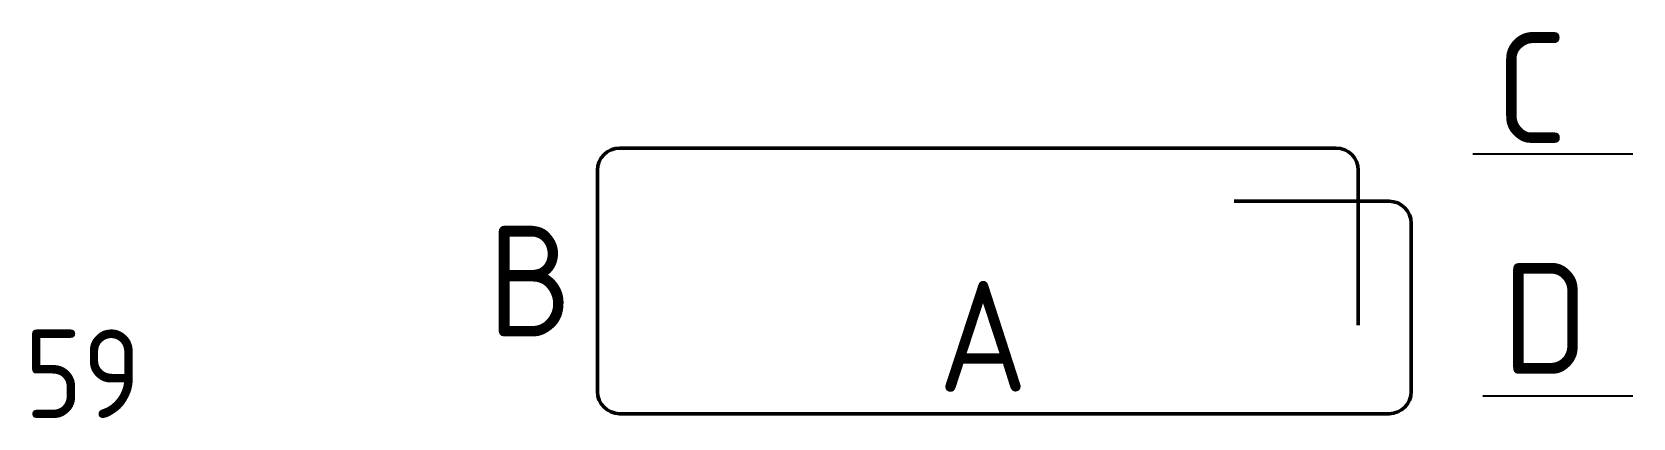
# Model space of a CAD drawing. Extents: x 234219 to 234581, y -49790 to -49703.
import ezdxf
from ezdxf.enums import TextEntityAlignment as Align

# ---------------------------------------------------------------- set-up
doc = ezdxf.new("R2010")
doc.units = 0
doc.layers.add('posedit.mtr.bar', color=7, linetype='Continuous', lineweight=50)
doc.layers.add('posedit.mtr.hidden', color=144, linetype='Continuous', plot=False)
doc.layers.add('posedit.mtr.lenght', color=183, linetype='Continuous')
doc.layers.add('posedit.mtr.text', color=3, linetype='Continuous')
doc.styles.add('posedit.ISOCPEUR', font='isocpeur.ttf', dxfattribs={"width": 0.9})

msp = doc.modelspace()

# ---------------------------------------------------------------- linework, layer by layer
at = {"layer": 'posedit.mtr.bar'}
for p, q in [((234351.99, -49729.34), (234513.94, -49729.34)), ((234346.99, -49734.34), (234346.99, -49784.34)), ((234518.94, -49734.34), (234518.94, -49769.34)), ((234525.94, -49741.34), (234490.94, -49741.34)), ((234530.94, -49746.34), (234530.94, -49784.34)), ((234351.99, -49789.34), (234525.94, -49789.34))]:
    msp.add_line(p, q, dxfattribs=at)
for centre, start, end in [((234351.99, -49734.34), 90, 180), ((234513.94, -49734.34), 0, 90), ((234525.94, -49746.34), 0, 90), ((234351.99, -49784.34), 180, 270), ((234525.94, -49784.34), 270, 0)]:
    msp.add_arc(centre, 5, start, end, dxfattribs=at)
at = {"layer": 'posedit.mtr.lenght'}
for p, q in [((234544.87, -49730.65), (234581.06, -49730.65)), ((234547.15, -49785.29), (234581.06, -49785.29))]:
    msp.add_line(p, q, dxfattribs=at)
for points in [[(234500.01, -49741.34, 0, 4, 0), (234511.69, -49738.56, 0, 0, 0), (234523.36, -49735.78, 0, 0, 0), (234544.87, -49730.65, 0, 0, 0)], [(234518.94, -49754.98, 0, 4, 0), (234526.74, -49764.1, 0, 0, 0), (234534.55, -49773.22, 0, 0, 0), (234547.15, -49785.29, 0, 0, 0)]]:
    msp.add_lwpolyline(points, format="xyseb", dxfattribs=at)

# ---------------------------------------------------------------- texts
at = {"layer": 'posedit.mtr.hidden', "color": 144, "style": 'posedit.ISOCPEUR', "width": 0.9}
msp.add_text('59', height=20, dxfattribs=at).set_placement((234217.48, -49790.3))
at = {"layer": 'posedit.mtr.text', "style": 'posedit.ISOCPEUR', "width": 0.9}
for tag, p in [('C', (234549.98, -49728.2)), ('D', (234551.56, -49780.29))]:
    msp.add_attdef(tag, p, '', height=25, dxfattribs=at)
msp.add_attdef('B', text='', height=25, dxfattribs=at).set_placement((234341.4, -49759.34), align=Align.MIDDLE_RIGHT)
msp.add_attdef('A', text='', height=25, dxfattribs=at).set_placement((234434.12, -49771.84), align=Align.MIDDLE_CENTER)

doc.saveas('drawing.dxf')
